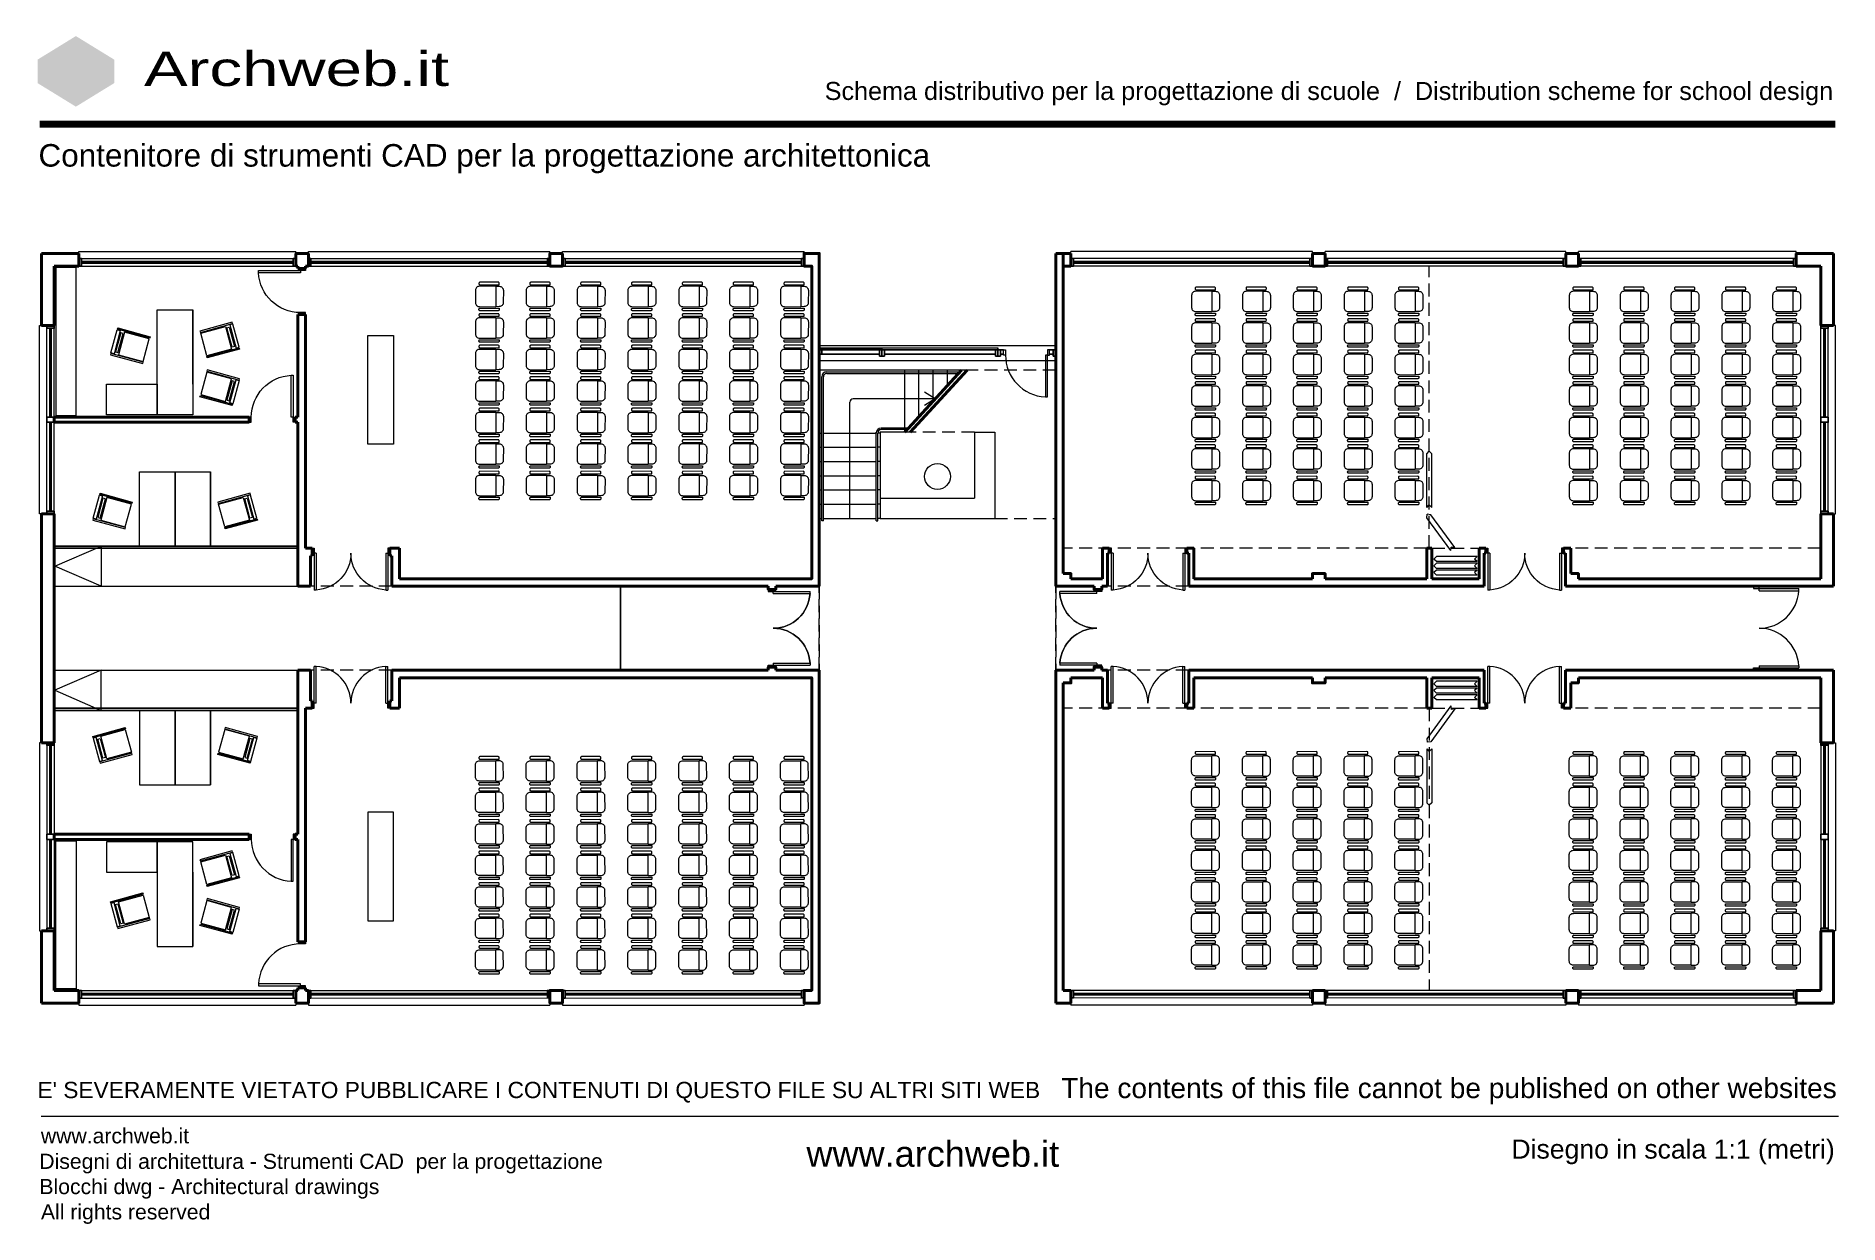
# Model space of a CAD drawing. Header units: millimetres. Extents: x 313.7 to 349.2, y 161.1 to 184.4.
import ezdxf
from ezdxf.enums import TextEntityAlignment as Align

# ---------------------------------------------------------------- set-up
doc = ezdxf.new("R2010")
doc.units = ezdxf.units.MM
doc.linetypes.add('TRATTEGGIATA', pattern=[19.05, 12.7, -6.35])
for name, color, linetype, lineweight in [('ARREDI attrezzature - furniture', 175, 'Continuous', 9), ('MURATURA sezioni - section wall', 7, 'Continuous', 40), ('PROIEZIONI - projections', 145, 'Continuous', 13), ('PROIEZIONI finissime - fine lines', 251, 'Continuous', 9), ('PROIEZIONI Tratteggiate - dashed', 1, 'Continuous', 9), ('www.archweb.it - All rights reserved', 2, 'Continuous', 5)]:
    doc.layers.add(name, color=color, linetype=linetype, lineweight=lineweight)
doc.layers.add('SEZIONI medie - small section', color=2, linetype='Continuous')
doc.layers.add('VETRATE sezioni - windows sections', color=171, linetype='Continuous', true_color=0x4d79ff)
doc.styles.get("Standard").update_dxf_attribs({"font": 'arial.ttf'})

# ---------------------------------------------------------------- blocks, each defined once
blk = doc.blocks.new('A$C58DF7E19')
at = {"true_color": 0xababab}
h = blk.add_hatch(color=253, dxfattribs=at)
h.dxf.hatch_style = 1
h.paths.add_polyline_path([(-7.13, -10.92), (-6.51, -10.56), (-6.51, -3.76), (-13.02, -7.52)])
h.paths.add_polyline_path([(-6.51, -10.56), (-0.62, -7.16), (-6.51, -3.76)])
h.paths.add_polyline_path([(-0.62, -7.16), (0, -6.8), (0.62, -7.16), (6.51, -3.76), (0, 0), (-6.51, -3.76)])
h.paths.add_polyline_path([(0.62, -7.16), (6.51, -10.56), (6.51, -3.76)])
h.paths.add_polyline_path([(6.51, -10.56), (7.13, -10.92), (13.02, -7.52), (6.51, -3.76)])
at = {"true_color": 0x878787}
h = blk.add_hatch(color=252, dxfattribs=at)
h.dxf.hatch_style = 1
h.paths.add_polyline_path([(7.13, -10.92), (7.13, -11.63), (13.02, -15.03), (13.02, -7.52)])
h.paths.add_polyline_path([(7.13, -11.63), (7.13, -18.43), (13.02, -15.03)])
h.paths.add_polyline_path([(-7.13, -18.43), (-7.13, -11.63), (-13.02, -15.03)])
h.paths.add_polyline_path([(-7.13, -11.63), (-7.13, -10.92), (-13.02, -7.52), (-13.02, -15.03)])
at = {"true_color": 0xffffff}
h = blk.add_hatch(color=7, dxfattribs=at)
h.dxf.hatch_style = 1
h.paths.add_polyline_path([(0, -8.23), (5.89, -11.63), (5.89, -19.15), (7.13, -18.43), (7.13, -10.92), (0, -6.8), (-7.13, -10.92), (-7.13, -18.43), (-5.89, -19.15), (-5.89, -11.63)])
at = {"true_color": 0xaa0e10}
h = blk.add_hatch(color=14, dxfattribs=at)
h.dxf.hatch_style = 1
h.paths.add_polyline_path([(5.89, -11.63), (0, -8.23), (-5.89, -11.63), (0, -15.03)])
at = {"true_color": 0x890b0d}
h = blk.add_hatch(color=16, dxfattribs=at)
h.dxf.hatch_style = 1
h.paths.add_polyline_path([(-5.89, -11.63), (-5.89, -19.15), (0, -22.55), (0, -15.03)])
h.paths.add_polyline_path([(5.89, -19.15), (5.89, -11.63), (0, -15.03), (0, -22.55)])
blk = doc.blocks.new('SI3')
blk.add_line((-0.266, -0.359), (0.128, -0.429))
for points in [[(-0.266, -0.359), (-0.211, -0.044, -0.414214), (-0.118, 0.021), (0.118, -0.021, -0.414214), (0.183, -0.114), (0.128, -0.429)], [(-0.308, -0.423), (-0.338, -0.418, -0.414214), (-0.354, -0.395), (-0.291, -0.04, -0.414214), (-0.268, -0.024), (-0.258, -0.026, -0.414214), (-0.242, -0.049), (-0.308, -0.423)], [(0.145, -0.503), (0.174, -0.508, 0.414214), (0.198, -0.492), (0.26, -0.137, 0.414214), (0.244, -0.114), (0.234, -0.112, 0.414214), (0.211, -0.129), (0.145, -0.503)], [(-0.266, -0.359), (-0.279, -0.428, 0.414214), (-0.214, -0.521), (0.023, -0.562, 0.414214), (0.115, -0.498), (0.128, -0.429)]]:
    blk.add_lwpolyline(points, format="xyb")
blk = doc.blocks.new('PA145')
at = {"color": 2}
for p, q in [((-1.49, -0.1), (-1.49, 0.724)), ((-1.45, 0), (-1.45, 0.724)), ((-0.08, 0), (-0.08, 0.724)), ((-0.04, -0.1), (-0.04, 0.724)), ((-1.45, 0), (-1.53, 0)), ((-0.08, 0), (0, 0)), ((-1.53, -0.1), (-1.49, -0.1)), ((0, -0.1), (-0.04, -0.1))]:
    blk.add_line(p, q, dxfattribs=at)
at = {"color": 2, "ltscale": 0.5}
for p, q in [((-1.45, 0.724), (-1.49, 0.724)), ((-0.08, 0.724), (-0.04, 0.724)), ((-1.53, -0.1), (-1.53, 0)), ((0, -0.1), (0, 0))]:
    blk.add_line(p, q, dxfattribs=at)
at = {"color": 251}
for centre, start, end in [((-1.489, 0), 359.976, 86.8925), ((-0.041, 0), 93.1075, 180.024)]:
    blk.add_arc(centre, 0.724, start, end, dxfattribs=at)
blk = doc.blocks.new('PMA_0.825')
at = {"color": 2, "ltscale": 0.5}
for points in [[(0.04, 0.1), (0.08, 0.1), (0.08, 0.925), (0.04, 0.925)], [(0, 0), (0.04, 0), (0.04, 0.1), (0, 0.1)], [(0.905, 0), (0.865, 0), (0.865, 0.1), (0.905, 0.1)]]:
    blk.add_lwpolyline(points, close=True, dxfattribs=at)
at = {"color": 251, "linetype": 'ByBlock'}
blk.add_arc((0.04, 0.1), 0.825, 0, 87.2209, dxfattribs=at)

msp = doc.modelspace()

# ---------------------------------------------------------------- linework, layer by layer
at = {"layer": 'ARREDI attrezzature - furniture'}
for p, q in [((332.207, 176.647), (332.207, 175.349)), ((332.207, 176.647), (332.607, 176.647)), ((332.607, 176.647), (332.607, 174.949)), ((330.357, 175.349), (332.207, 175.349)), ((330.357, 174.949), (332.607, 174.949))]:
    msp.add_line(p, q, dxfattribs=at)
at = {"layer": 'ARREDI attrezzature - furniture', "ltscale": 0.18}
for p, q in [((314.119, 174.008), (315.028, 174.403)), ((315.028, 174.403), (315.028, 173.613)), ((315.028, 173.613), (314.119, 174.008)), ((314.107, 173.613), (318.898, 173.613)), ((314.107, 171.963), (318.898, 171.963)), ((315.028, 171.963), (314.119, 171.568)), ((315.028, 171.173), (315.028, 171.963)), ((314.119, 171.568), (315.028, 171.173))]:
    msp.add_line(p, q, dxfattribs=at)
at = {"layer": 'ARREDI attrezzature - furniture'}
for points in [[(314.137, 179.883), (314.137, 176.971), (314.537, 176.971), (314.537, 179.883)], [(317.608, 178.809), (316.973, 178.635), (316.98, 178.609), (317.615, 178.783)], [(317.618, 178.773), (317.558, 178.757), (317.683, 178.301), (317.743, 178.317)], [(315.347, 178.661), (315.406, 178.645), (315.282, 178.189), (315.222, 178.205)], [(315.311, 178.223), (315.359, 178.21), (315.462, 178.588), (315.415, 178.601)], [(315.357, 178.697), (315.992, 178.523), (315.985, 178.497), (315.349, 178.671)], [(315.37, 178.168), (315.853, 178.036), (315.975, 178.481), (315.491, 178.613)], [(317.595, 178.28), (317.111, 178.148), (316.99, 178.592), (317.474, 178.724)], [(317.653, 178.334), (317.606, 178.321), (317.503, 178.7), (317.55, 178.713)], [(315.219, 178.196), (315.212, 178.17), (315.848, 177.996), (315.855, 178.022)], [(317.745, 178.307), (317.752, 178.281), (317.117, 178.107), (317.11, 178.134)], [(317.595, 177.697), (317.111, 177.829), (316.99, 177.384), (317.474, 177.252)], [(317.745, 177.669), (317.752, 177.695), (317.117, 177.869), (317.11, 177.843)], [(315.132, 177.588), (316.132, 177.588), (316.132, 176.988), (315.132, 176.988)], [(317.608, 177.168), (316.973, 177.341), (316.98, 177.367), (317.615, 177.194)], [(317.653, 177.642), (317.606, 177.655), (317.503, 177.277), (317.55, 177.264)], [(317.618, 177.203), (317.558, 177.22), (317.683, 177.676), (317.743, 177.66)], [(314.997, 175.407), (315.056, 175.391), (314.932, 174.935), (314.872, 174.951)], [(314.961, 174.969), (315.009, 174.956), (315.112, 175.334), (315.065, 175.347)], [(315.007, 175.443), (315.642, 175.269), (315.635, 175.243), (315, 175.417)], [(315.02, 174.914), (315.503, 174.782), (315.625, 175.227), (315.141, 175.359)], [(317.958, 175.443), (317.323, 175.269), (317.33, 175.243), (317.965, 175.417)], [(317.945, 174.914), (317.461, 174.782), (317.34, 175.227), (317.824, 175.359)], [(318.004, 174.969), (317.956, 174.956), (317.853, 175.334), (317.9, 175.347)], [(317.968, 175.407), (317.908, 175.391), (318.033, 174.935), (318.093, 174.951)], [(314.87, 174.942), (314.863, 174.916), (315.498, 174.742), (315.505, 174.768)], [(318.095, 174.942), (318.102, 174.916), (317.467, 174.742), (317.46, 174.768)], [(314.87, 170.635), (314.863, 170.661), (315.498, 170.835), (315.505, 170.809)], [(314.997, 170.169), (315.056, 170.185), (314.932, 170.641), (314.872, 170.625)], [(314.961, 170.608), (315.009, 170.621), (315.112, 170.242), (315.065, 170.229)], [(315.02, 170.662), (315.503, 170.794), (315.625, 170.35), (315.141, 170.218)], [(317.945, 170.662), (317.461, 170.794), (317.34, 170.35), (317.824, 170.218)], [(318.095, 170.635), (318.102, 170.661), (317.467, 170.835), (317.46, 170.809)], [(318.004, 170.608), (317.956, 170.621), (317.853, 170.242), (317.9, 170.229)], [(317.968, 170.169), (317.908, 170.185), (318.033, 170.641), (318.093, 170.625)], [(315.007, 170.133), (315.642, 170.307), (315.635, 170.333), (315, 170.159)], [(317.958, 170.133), (317.323, 170.307), (317.33, 170.333), (317.965, 170.159)], [(314.137, 165.693), (314.137, 168.605), (314.537, 168.605), (314.537, 165.693)], [(315.132, 167.988), (316.132, 167.988), (316.132, 168.589), (315.132, 168.588)], [(317.608, 168.409), (316.973, 168.235), (316.98, 168.209), (317.615, 168.383)], [(317.595, 167.88), (317.111, 167.748), (316.99, 168.192), (317.474, 168.325)], [(317.653, 167.935), (317.606, 167.922), (317.503, 168.3), (317.55, 168.313)], [(317.618, 168.373), (317.558, 168.357), (317.683, 167.901), (317.743, 167.917)], [(317.745, 167.907), (317.752, 167.881), (317.117, 167.708), (317.11, 167.734)], [(315.219, 167.381), (315.212, 167.407), (315.848, 167.581), (315.855, 167.555)], [(315.37, 167.408), (315.853, 167.54), (315.975, 167.096), (315.491, 166.964)], [(317.595, 167.297), (317.111, 167.429), (316.99, 166.984), (317.474, 166.852)], [(317.745, 167.269), (317.752, 167.295), (317.117, 167.469), (317.11, 167.443)], [(315.347, 166.915), (315.406, 166.931), (315.282, 167.387), (315.222, 167.371)], [(315.311, 167.354), (315.359, 167.367), (315.462, 166.988), (315.415, 166.975)], [(315.357, 166.879), (315.992, 167.053), (315.985, 167.079), (315.349, 166.905)], [(317.653, 167.242), (317.606, 167.255), (317.503, 166.877), (317.55, 166.864)], [(317.618, 166.804), (317.558, 166.82), (317.683, 167.276), (317.743, 167.26)], [(317.608, 166.768), (316.973, 166.942), (316.98, 166.968), (317.615, 166.794)]]:
    msp.add_lwpolyline(points, close=True, dxfattribs=at)
for points in [[(316.832, 177.588), (316.832, 179.052), (316.832, 176.988), (316.132, 176.988), (316.132, 179.052), (316.832, 179.052)], [(316.482, 174.403), (316.482, 175.867), (316.482, 174.403), (315.783, 174.403), (315.783, 175.867), (316.482, 175.867)], [(317.182, 174.404), (317.182, 175.867), (317.182, 174.403), (316.482, 174.403), (316.482, 175.867), (317.182, 175.867)], [(316.482, 171.173), (316.482, 169.709), (316.482, 171.173), (315.783, 171.173), (315.783, 169.71), (316.482, 169.709)], [(317.182, 171.173), (317.182, 169.709), (317.182, 171.173), (316.482, 171.173), (316.482, 169.709), (317.182, 169.709)], [(316.832, 167.988), (316.832, 166.524), (316.832, 168.589), (316.132, 168.589), (316.132, 166.525), (316.832, 166.524)]]:
    msp.add_lwpolyline(points, dxfattribs=at)
msp.add_circle((331.482, 175.775), 0.255, dxfattribs=at)
at = {"layer": 'MURATURA sezioni - section wall'}
for p, q in [((314.592, 180.163), (313.857, 180.163)), ((313.857, 178.741), (313.857, 180.163)), ((314.592, 179.913), (314.107, 179.913)), ((314.107, 178.741), (314.107, 179.913)), ((314.592, 179.913), (314.592, 180.163)), ((318.857, 180.163), (319.107, 180.163)), ((318.857, 180.163), (318.857, 179.913)), ((318.898, 179.913), (318.857, 179.913)), ((318.898, 179.863), (318.898, 179.913)), ((318.898, 179.863), (319.048, 179.863)), ((319.107, 179.913), (319.048, 179.913)), ((319.048, 179.863), (319.048, 179.913)), ((319.107, 180.163), (319.107, 179.913)), ((323.857, 180.163), (323.857, 179.913)), ((324.107, 180.163), (324.107, 179.913)), ((328.857, 180.163), (328.857, 179.913)), ((333.807, 173.613), (333.807, 180.163)), ((334.107, 180.163), (333.807, 180.163)), ((333.957, 173.863), (333.957, 180.163)), ((334.107, 179.913), (333.957, 179.913)), ((334.107, 180.163), (334.107, 179.913)), ((338.857, 180.163), (338.857, 179.913)), ((339.107, 180.163), (338.857, 180.163)), ((338.857, 179.913), (339.107, 179.913)), ((339.107, 180.163), (339.107, 179.913)), ((343.84, 180.163), (343.84, 179.913)), ((344.09, 180.163), (343.84, 180.163)), ((343.84, 179.913), (344.09, 179.913)), ((344.09, 180.163), (344.09, 179.913)), ((348.372, 179.913), (348.372, 180.163)), ((348.372, 180.163), (349.107, 180.163)), ((348.372, 179.913), (348.857, 179.913)), ((348.857, 178.741), (348.857, 179.913)), ((349.107, 178.741), (349.107, 180.163)), ((318.898, 176.941), (318.898, 178.958)), ((318.898, 178.958), (319.048, 178.958)), ((319.048, 178.958), (319.048, 174.363)), ((314.107, 178.741), (313.857, 178.741)), ((348.857, 178.741), (349.107, 178.741)), ((330.837, 176.647), (331.957, 177.865)), ((330.943, 176.647), (332.063, 177.865)), ((314.107, 176.941), (317.943, 176.941)), ((314.107, 176.841), (314.107, 176.941)), ((317.943, 176.841), (314.107, 176.841)), ((317.943, 176.841), (317.943, 176.941)), ((318.848, 176.941), (318.898, 176.941)), ((318.848, 176.841), (318.898, 176.841)), ((318.898, 173.613), (318.898, 176.841)), ((313.857, 170.535), (313.857, 175.041)), ((314.107, 175.041), (313.857, 175.041)), ((314.107, 171.963), (314.107, 175.041)), ((348.857, 173.763), (348.857, 175.041)), ((348.857, 175.041), (349.107, 175.041)), ((349.107, 173.613), (349.107, 175.041)), ((319.048, 174.363), (319.178, 174.363, 0)), ((319.178, 174.213, 0), (319.148, 174.213)), ((319.148, 174.213), (319.148, 173.613)), ((319.178, 174.363, 0), (319.178, 174.213, 0)), ((320.898, 174.363, 0), (320.708, 174.363, 0)), ((320.708, 174.363, 0), (320.708, 174.213, 0)), ((320.708, 174.213, 0), (320.748, 174.213, 0)), ((320.748, 173.763), (320.748, 174.213)), ((320.898, 173.763), (320.898, 174.363)), ((334.727, 173.763), (334.727, 174.363)), ((334.727, 174.363), (334.857, 174.363, 0)), ((334.827, 173.613), (334.827, 174.263)), ((334.857, 174.263, 0), (334.827, 174.263)), ((334.857, 174.363, 0), (334.857, 174.263, 0)), ((336.527, 174.363, 0), (336.387, 174.363, 0)), ((336.387, 174.363, 0), (336.387, 174.263, 0)), ((336.387, 174.263, 0), (336.427, 174.263, 0)), ((336.527, 173.763, 0), (336.527, 174.363, 0)), ((341.107, 174.363), (341.107, 173.763)), ((341.207, 174.363), (341.107, 174.363)), ((341.207, 174.363), (341.207, 173.763)), ((342.139, 174.363, 0), (342.269, 174.363)), ((342.139, 174.363, 0), (342.139, 173.763)), ((342.269, 174.263), (342.239, 174.263, 0)), ((342.239, 174.263, 0), (342.239, 173.613, 0)), ((342.269, 174.363), (342.269, 174.263)), ((343.799, 174.363), (343.939, 174.363)), ((343.799, 174.363), (343.799, 174.263)), ((343.799, 174.263), (343.839, 174.263)), ((343.839, 173.613), (343.839, 174.263)), ((343.939, 173.863), (343.939, 174.363)), ((318.897, 173.613), (319.148, 173.613)), ((320.748, 173.763), (320.748, 173.763)), ((320.748, 173.613), (328.151, 173.613)), ((328.151, 173.613), (328.151, 173.553)), ((328.151, 173.553), (328.301, 173.553)), ((328.301, 173.613), (329.157, 173.613)), ((328.301, 173.553), (328.301, 173.613)), ((328.301, 173.613), (328.301, 173.613)), ((334.564, 173.613), (333.807, 173.613)), ((334.564, 173.613), (333.807, 173.613)), ((334.107, 173.763), (334.727, 173.763)), ((334.564, 173.553), (334.564, 173.613)), ((334.564, 173.613), (334.564, 173.613)), ((334.714, 173.553), (334.564, 173.553)), ((334.827, 173.613), (334.714, 173.613)), ((334.714, 173.613), (334.714, 173.553)), ((336.427, 173.763, 0), (336.427, 173.763, 0)), ((342.239, 173.613), (336.427, 173.613, 0)), ((338.857, 173.763), (336.527, 173.763, 0)), ((341.107, 173.763), (339.107, 173.763)), ((341.207, 173.763), (342.139, 173.763)), ((349.107, 173.613), (343.839, 173.613)), ((348.857, 173.763), (344.09, 173.763)), ((328.151, 171.963), (328.151, 172.023)), ((328.151, 172.023), (328.301, 172.023)), ((328.301, 172.023), (328.301, 171.963)), ((334.714, 172.023), (334.564, 172.023)), ((334.564, 172.023), (334.564, 171.963)), ((334.714, 171.963), (334.714, 172.023)), ((314.107, 171.963), (314.107, 170.535)), ((318.897, 171.963), (319.148, 171.963)), ((318.898, 171.963), (318.898, 168.735)), ((319.148, 171.363), (319.148, 171.963)), ((320.748, 171.963), (328.151, 171.963)), ((320.748, 171.813), (320.748, 171.813)), ((320.748, 171.813), (320.748, 171.363)), ((320.898, 171.813), (320.898, 171.213)), ((328.301, 171.963), (329.157, 171.963)), ((328.301, 171.963), (328.301, 171.963)), ((328.301, 171.963), (329.157, 171.963)), ((329.157, 171.963), (329.157, 171.124)), ((334.564, 171.963), (333.807, 171.963)), ((333.807, 171.45), (333.807, 171.963)), ((333.807, 171.963), (333.807, 165.413)), ((334.564, 171.963), (333.807, 171.963)), ((333.957, 171.713), (333.957, 171.124)), ((334.107, 171.813), (334.727, 171.813)), ((334.564, 171.963), (334.564, 171.963)), ((334.827, 171.963), (334.714, 171.963)), ((334.727, 171.813), (334.727, 171.213)), ((334.827, 171.963), (334.827, 171.313)), ((342.239, 171.963), (336.427, 171.963, 0)), ((336.427, 171.813, 0), (336.427, 171.813, 0)), ((336.527, 171.813, 0), (336.527, 171.213, 0)), ((338.857, 171.813), (336.527, 171.813, 0)), ((341.107, 171.813), (339.107, 171.813)), ((341.107, 171.213), (341.107, 171.813)), ((341.207, 171.813), (342.139, 171.813)), ((341.207, 171.213), (341.207, 171.813)), ((342.139, 171.213, 0), (342.139, 171.813)), ((342.239, 171.313, 0), (342.239, 171.963, 0)), ((349.107, 171.963), (343.839, 171.963)), ((343.839, 171.963), (343.839, 171.313)), ((343.939, 171.713), (343.939, 171.213)), ((348.857, 171.813), (344.09, 171.813)), ((348.857, 171.813), (348.857, 170.535)), ((349.107, 171.963), (349.107, 170.535)), ((319.178, 171.363, 0), (319.148, 171.363)), ((319.178, 171.213, 0), (319.178, 171.363, 0)), ((320.708, 171.213, 0), (320.708, 171.363, 0)), ((320.708, 171.363, 0), (320.748, 171.363, 0)), ((334.857, 171.313, 0), (334.827, 171.313)), ((334.857, 171.213, 0), (334.857, 171.313, 0)), ((336.387, 171.213, 0), (336.387, 171.313, 0)), ((336.387, 171.313, 0), (336.427, 171.313, 0)), ((342.269, 171.313), (342.239, 171.313, 0)), ((342.269, 171.213), (342.269, 171.313)), ((343.799, 171.213), (343.799, 171.313)), ((343.799, 171.313), (343.839, 171.313)), ((319.048, 166.618), (319.048, 171.213)), ((319.048, 171.213), (319.178, 171.213, 0)), ((320.898, 171.213, 0), (320.708, 171.213, 0)), ((333.957, 171.124), (333.957, 165.663)), ((334.727, 171.213), (334.857, 171.213, 0)), ((336.527, 171.213, 0), (336.387, 171.213, 0)), ((341.207, 171.213), (341.107, 171.213)), ((342.139, 171.213, 0), (342.269, 171.213)), ((343.799, 171.213), (343.939, 171.213)), ((314.107, 170.535), (313.857, 170.535)), ((348.857, 170.535), (349.107, 170.535)), ((317.943, 168.735), (314.107, 168.735)), ((314.107, 168.735), (314.107, 168.635)), ((314.107, 168.635), (317.943, 168.635)), ((317.943, 168.735), (317.943, 168.635)), ((318.848, 168.735), (318.898, 168.735)), ((318.848, 168.635), (318.898, 168.635)), ((318.898, 168.635), (318.898, 166.618)), ((313.857, 166.835), (313.857, 165.413)), ((314.107, 166.835), (313.857, 166.835)), ((314.107, 166.835), (314.107, 165.663)), ((348.857, 166.835), (348.857, 165.663)), ((348.857, 166.835), (349.107, 166.835)), ((349.107, 166.835), (349.107, 165.413)), ((318.898, 166.618), (319.048, 166.618)), ((314.592, 165.663), (314.107, 165.663)), ((314.592, 165.663), (314.592, 165.413)), ((318.857, 165.413), (318.857, 165.663)), ((318.898, 165.663), (318.857, 165.663)), ((318.898, 165.713), (319.048, 165.713)), ((318.898, 165.713), (318.898, 165.663)), ((319.048, 165.713), (319.048, 165.663)), ((319.107, 165.663), (319.048, 165.663)), ((319.107, 165.413), (319.107, 165.663)), ((323.857, 165.413), (323.857, 165.663)), ((324.107, 165.413), (324.107, 165.663)), ((328.857, 165.413), (328.857, 165.663)), ((334.107, 165.663), (333.957, 165.663)), ((334.107, 165.413), (334.107, 165.663)), ((338.857, 165.413), (338.857, 165.663)), ((338.857, 165.663), (339.107, 165.663)), ((339.107, 165.413), (339.107, 165.663)), ((343.84, 165.413), (343.84, 165.663)), ((343.84, 165.663), (344.09, 165.663)), ((344.09, 165.413), (344.09, 165.663)), ((348.372, 165.663), (348.372, 165.413)), ((348.372, 165.663), (348.857, 165.663)), ((314.592, 165.413), (313.857, 165.413)), ((318.857, 165.413), (319.107, 165.413)), ((334.107, 165.414), (333.807, 165.413)), ((339.107, 165.414), (338.857, 165.413)), ((344.09, 165.413), (343.84, 165.413)), ((348.372, 165.413), (349.107, 165.413))]:
    msp.add_line(p, q, dxfattribs=at)
at = {"layer": 'MURATURA sezioni - section wall', "ltscale": 0.18}
for p, q in [((318.848, 176.941), (318.848, 176.841)), ((336.427, 173.613, 0), (336.427, 174.263, 0)), ((320.748, 173.613), (320.748, 173.763)), ((320.748, 171.963), (320.748, 171.813)), ((336.427, 171.963, 0), (336.427, 171.313, 0)), ((318.848, 168.635), (318.848, 168.735))]:
    msp.add_line(p, q, dxfattribs=at)
at = {"layer": 'MURATURA sezioni - section wall'}
for points in [[(324.107, 180.163), (324.107, 179.913), (323.857, 179.913), (323.857, 180.163), (324.107, 180.163)], [(329.007, 179.863), (329.007, 179.913), (328.857, 179.913), (328.857, 180.163), (329.157, 180.163), (329.157, 173.613)], [(329.007, 174.453), (329.007, 179.863)], [(320.898, 173.763), (329.007, 173.763), (329.007, 174.453)], [(334.107, 173.763), (334.107, 173.863), (333.957, 173.863)], [(338.857, 173.763), (338.857, 173.863), (339.107, 173.863), (339.107, 173.763)], [(343.939, 173.863), (344.09, 173.863), (344.09, 173.763)], [(328.151, 173.613), (328.151, 173.553), (328.301, 173.553), (328.301, 173.613)], [(334.714, 173.613), (334.714, 173.553), (334.564, 173.553), (334.564, 173.613)], [(328.151, 171.963), (328.151, 172.023), (328.301, 172.023), (328.301, 171.963)], [(334.714, 171.963), (334.714, 172.023), (334.564, 172.023), (334.564, 171.963)], [(320.898, 171.813), (329.007, 171.813), (329.007, 171.124)], [(334.107, 171.813), (334.107, 171.713), (333.957, 171.713)], [(338.857, 171.813), (338.857, 171.713), (339.107, 171.713), (339.107, 171.813)], [(343.939, 171.713), (344.09, 171.713), (344.09, 171.813)], [(329.007, 165.713), (329.007, 165.663), (328.857, 165.663), (328.857, 165.413), (329.157, 165.413), (329.157, 171.124)], [(329.007, 171.124), (329.007, 165.713)], [(324.107, 165.413), (324.107, 165.663), (323.857, 165.663), (323.857, 165.413), (324.107, 165.413)]]:
    msp.add_lwpolyline(points, dxfattribs=at)
at = {"layer": 'PROIEZIONI - projections', "ltscale": 0.18}
for p, q in [((332.063, 177.865), (329.157, 177.865)), ((330.837, 176.647), (330.837, 177.865)), ((331.117, 176.951), (331.117, 177.865)), ((331.397, 177.256), (331.397, 177.865)), ((331.677, 177.56), (331.677, 177.865)), ((330.357, 176.647), (330.357, 174.949)), ((330.943, 176.647), (330.357, 176.647)), ((329.157, 176.629), (329.207, 176.629)), ((329.157, 176.349), (329.207, 176.349)), ((329.237, 176.629), (330.277, 176.629)), ((329.237, 176.349), (330.277, 176.349)), ((330.357, 176.629), (330.307, 176.629)), ((330.357, 176.349), (330.307, 176.349)), ((329.157, 176.069), (329.207, 176.069)), ((329.157, 176.069), (329.207, 176.069)), ((329.237, 176.069), (330.277, 176.069)), ((329.237, 176.069), (330.277, 176.069)), ((330.357, 176.069), (330.307, 176.069)), ((330.357, 176.069), (330.307, 176.069)), ((329.157, 175.789), (329.207, 175.789)), ((329.237, 175.789), (330.277, 175.789)), ((330.357, 175.789), (330.307, 175.789)), ((329.157, 175.509), (329.207, 175.509)), ((329.157, 175.229), (329.207, 175.229)), ((329.237, 175.509), (330.277, 175.509)), ((329.237, 175.229), (330.277, 175.229)), ((330.357, 175.509), (330.307, 175.509)), ((330.357, 175.229), (330.307, 175.229)), ((329.157, 174.949), (329.207, 174.949)), ((329.237, 174.949), (330.277, 174.949)), ((330.357, 174.949), (330.307, 174.949))]:
    msp.add_line(p, q, dxfattribs=at)
at = {"layer": 'PROIEZIONI - projections'}
for p, q in [((325.245, 173.613), (325.245, 171.963)), ((325.245, 171.963), (325.245, 173.613))]:
    msp.add_line(p, q, dxfattribs=at)
for points in [[(320.275, 178.547), (320.78, 178.547), (320.78, 176.409), (320.275, 176.409)], [(320.275, 167.029), (320.78, 167.029), (320.78, 169.168), (320.275, 169.168)]]:
    msp.add_lwpolyline(points, close=True, dxfattribs=at)
at = {"layer": 'PROIEZIONI finissime - fine lines', "ltscale": 0.18}
for p, q in [((314.592, 180.203), (318.857, 180.203)), ((314.592, 180.163), (314.592, 180.203)), ((318.857, 180.163), (318.857, 180.203)), ((319.107, 180.203), (323.857, 180.203)), ((319.107, 180.163), (319.107, 180.203)), ((323.857, 180.163), (323.857, 180.203)), ((324.107, 180.203), (328.857, 180.203)), ((324.107, 180.163), (324.107, 180.203)), ((328.857, 180.163), (328.857, 180.203)), ((338.857, 180.203), (334.107, 180.203)), ((334.107, 180.163), (334.107, 180.203)), ((338.857, 180.163), (338.857, 180.203)), ((343.84, 180.203), (339.107, 180.203)), ((339.107, 180.163), (339.107, 180.203)), ((343.84, 180.163), (343.84, 180.203)), ((348.372, 180.203), (344.09, 180.203)), ((344.09, 180.163), (344.09, 180.203)), ((348.372, 180.163), (348.372, 180.203)), ((314.592, 180.063), (318.857, 180.063)), ((314.592, 179.913), (318.857, 179.913)), ((314.642, 179.913), (314.642, 180.063)), ((318.807, 179.913), (318.807, 180.063)), ((319.107, 180.063), (323.857, 180.063)), ((319.107, 179.913), (323.857, 179.913)), ((319.157, 179.913), (319.157, 180.063)), ((324.107, 180.063), (328.857, 180.063)), ((324.107, 179.913), (328.857, 179.913)), ((328.807, 179.913), (328.807, 180.063)), ((338.857, 180.063), (334.107, 180.063)), ((338.857, 179.913), (334.107, 179.913)), ((334.157, 179.913), (334.157, 180.063)), ((338.807, 179.913), (338.807, 180.063)), ((343.84, 180.063), (339.107, 180.063)), ((343.84, 179.913), (339.107, 179.913)), ((339.157, 179.913), (339.157, 180.063)), ((343.79, 179.913), (343.79, 180.063)), ((348.372, 180.063), (344.09, 180.063)), ((348.372, 179.913), (344.09, 179.913)), ((344.14, 179.913), (344.14, 180.063)), ((348.322, 179.913), (348.322, 180.063)), ((313.957, 175.041), (313.957, 178.741)), ((314.107, 178.691), (313.957, 178.691)), ((314.107, 175.041), (314.107, 178.741)), ((348.857, 175.041), (348.857, 178.741)), ((348.857, 178.691), (349.007, 178.691)), ((349.007, 175.041), (349.007, 178.741)), ((329.157, 178.35), (333.808, 178.35)), ((329.157, 178.303), (330.388, 178.303)), ((330.388, 178.273), (329.157, 178.273)), ((329.157, 178.053), (333.807, 178.053)), ((330.388, 178.303), (332.672, 178.303)), ((330.388, 178.273), (332.672, 178.273)), ((333.807, 178.303), (333.807, 178.273)), ((333.808, 178.35), (333.808, 178.303)), ((329.207, 174.899), (329.207, 177.734)), ((329.237, 174.899), (329.237, 177.734)), ((329.305, 177.832), (331.927, 177.832)), ((329.305, 177.802), (331.899, 177.802)), ((331.439, 177.302), (331.229, 177.435)), ((329.757, 174.949), (329.757, 177.234)), ((331.439, 177.302), (329.825, 177.302)), ((331.439, 177.302), (331.229, 177.17)), ((330.277, 174.899), (330.277, 176.647)), ((330.91, 176.727), (330.375, 176.727)), ((330.883, 176.697), (330.375, 176.697)), ((348.857, 176.841), (348.857, 176.941)), ((330.307, 174.899), (330.307, 176.629)), ((314.107, 175.091), (313.957, 175.091)), ((329.237, 174.899), (329.207, 174.899)), ((330.277, 174.899), (330.307, 174.899)), ((348.857, 175.091), (349.007, 175.091)), ((313.957, 170.535), (313.957, 166.835)), ((314.107, 170.485), (313.957, 170.485)), ((314.107, 170.535), (314.107, 166.835)), ((348.857, 170.535), (348.857, 166.835)), ((348.857, 170.485), (349.007, 170.485)), ((349.007, 170.535), (349.007, 166.835)), ((348.857, 168.735), (348.857, 168.635)), ((314.107, 166.885), (313.957, 166.885)), ((348.857, 166.885), (349.007, 166.885)), ((314.592, 165.663), (318.857, 165.663)), ((314.642, 165.663), (314.642, 165.513)), ((318.807, 165.663), (318.807, 165.513)), ((319.107, 165.663), (323.857, 165.663)), ((319.157, 165.663), (319.157, 165.513)), ((323.807, 165.663), (323.807, 165.513)), ((324.107, 165.663), (328.857, 165.663)), ((324.157, 165.663), (324.157, 165.513)), ((328.807, 165.663), (328.807, 165.513)), ((338.857, 165.663), (334.107, 165.663)), ((334.157, 165.663), (334.157, 165.513)), ((338.807, 165.663), (338.807, 165.513)), ((343.84, 165.663), (339.107, 165.663)), ((339.157, 165.663), (339.157, 165.513)), ((343.79, 165.663), (343.79, 165.513)), ((348.372, 165.663), (344.09, 165.663)), ((344.14, 165.663), (344.14, 165.513)), ((348.322, 165.663), (348.322, 165.513)), ((314.592, 165.513), (318.857, 165.513)), ((314.592, 165.413), (314.592, 165.373)), ((314.592, 165.373), (318.857, 165.373)), ((318.857, 165.413), (318.857, 165.373)), ((319.107, 165.513), (323.857, 165.514)), ((319.107, 165.413), (319.107, 165.373)), ((319.107, 165.373), (323.857, 165.374)), ((323.857, 165.414), (323.857, 165.374)), ((324.107, 165.513), (328.857, 165.514)), ((324.107, 165.414), (324.107, 165.374)), ((324.107, 165.373), (328.857, 165.374)), ((328.857, 165.414), (328.857, 165.374)), ((338.857, 165.513), (334.107, 165.514)), ((334.107, 165.414), (334.107, 165.374)), ((338.857, 165.373), (334.107, 165.374)), ((338.857, 165.414), (338.857, 165.374)), ((343.84, 165.513), (339.107, 165.514)), ((339.107, 165.414), (339.107, 165.374)), ((343.84, 165.373), (339.107, 165.374)), ((343.84, 165.413), (343.84, 165.373)), ((348.372, 165.513), (344.09, 165.513)), ((344.09, 165.413), (344.09, 165.373)), ((348.372, 165.373), (344.09, 165.373)), ((348.372, 165.413), (348.372, 165.373))]:
    msp.add_line(p, q, dxfattribs=at)
at = {"layer": 'PROIEZIONI finissime - fine lines'}
for p, q in [((313.817, 175.041), (313.817, 178.741)), ((313.817, 178.741), (313.857, 178.741)), ((349.147, 178.741), (349.107, 178.741)), ((349.147, 175.041), (349.147, 178.741)), ((313.857, 175.041), (313.817, 175.041)), ((349.107, 175.041), (349.147, 175.041)), ((313.857, 170.535), (313.817, 170.535)), ((313.817, 170.535), (313.817, 166.835)), ((349.107, 170.535), (349.147, 170.535)), ((349.147, 170.535), (349.147, 166.835)), ((313.817, 166.835), (313.857, 166.835)), ((349.147, 166.835), (349.107, 166.835))]:
    msp.add_line(p, q, dxfattribs=at)
at = {"layer": 'PROIEZIONI finissime - fine lines', "color": 2, "ltscale": 0.18}
for p, q in [((341.107, 176.22), (341.157, 176.27)), ((341.107, 175.163), (341.107, 176.22)), ((341.207, 176.22), (341.157, 176.27)), ((341.207, 175.163), (341.207, 176.22)), ((341.107, 175.163), (341.157, 175.213)), ((341.107, 175.163), (341.157, 175.213)), ((341.207, 175.163), (341.157, 175.213)), ((341.207, 175.163), (341.157, 175.213)), ((341.107, 174.962), (341.117, 175.032)), ((341.107, 174.962), (341.117, 175.032)), ((341.578, 174.315), (341.107, 174.962)), ((341.578, 174.315), (341.107, 174.962)), ((341.187, 175.021), (341.117, 175.032)), ((341.187, 175.021), (341.117, 175.032)), ((341.659, 174.374), (341.187, 175.021)), ((341.659, 174.374), (341.187, 175.021)), ((341.299, 174.2), (341.249, 174.15)), ((341.299, 174.1), (341.249, 174.15)), ((342.099, 174.2), (341.299, 174.2)), ((341.578, 174.315), (341.589, 174.385)), ((341.578, 174.315), (341.589, 174.385)), ((341.659, 174.374), (341.589, 174.385)), ((341.659, 174.374), (341.589, 174.385)), ((342.099, 174.2), (342.049, 174.15)), ((342.099, 174.1), (342.049, 174.15)), ((341.299, 174.066), (341.249, 174.016)), ((341.299, 173.966), (341.249, 174.016)), ((341.299, 173.933), (341.249, 173.883)), ((341.299, 173.833), (341.249, 173.883)), ((342.099, 174.1), (341.299, 174.1)), ((342.099, 174.066), (341.299, 174.066)), ((342.099, 173.966), (341.299, 173.966)), ((342.099, 173.933), (341.299, 173.933)), ((342.099, 173.833), (341.299, 173.833)), ((342.099, 174.066), (342.049, 174.016)), ((342.099, 173.966), (342.049, 174.016)), ((342.099, 173.933), (342.049, 173.883)), ((342.099, 173.833), (342.049, 173.883)), ((341.299, 171.744), (341.249, 171.694)), ((341.299, 171.644), (341.249, 171.694)), ((342.099, 171.744), (341.299, 171.744)), ((342.099, 171.744), (342.049, 171.694)), ((342.099, 171.644), (342.049, 171.694)), ((341.299, 171.61), (341.249, 171.56)), ((341.299, 171.51), (341.249, 171.56)), ((341.299, 171.477), (341.249, 171.427)), ((341.299, 171.377), (341.249, 171.427)), ((342.099, 171.644), (341.299, 171.644)), ((342.099, 171.61), (341.299, 171.61)), ((342.099, 171.51), (341.299, 171.51)), ((342.099, 171.477), (341.299, 171.477)), ((342.099, 171.377), (341.299, 171.377)), ((342.099, 171.61), (342.049, 171.56)), ((342.099, 171.51), (342.049, 171.56)), ((342.099, 171.477), (342.049, 171.427)), ((342.099, 171.377), (342.049, 171.427)), ((341.578, 171.261), (341.107, 170.615)), ((341.578, 171.261), (341.107, 170.615)), ((341.659, 171.202), (341.187, 170.556)), ((341.659, 171.202), (341.187, 170.556)), ((341.578, 171.261), (341.589, 171.191)), ((341.578, 171.261), (341.589, 171.191)), ((341.659, 171.202), (341.589, 171.191)), ((341.659, 171.202), (341.589, 171.191)), ((341.107, 170.615), (341.117, 170.545)), ((341.107, 170.615), (341.117, 170.545)), ((341.107, 170.413), (341.107, 169.356)), ((341.107, 170.413), (341.157, 170.363)), ((341.107, 170.413), (341.157, 170.363)), ((341.187, 170.556), (341.117, 170.545)), ((341.187, 170.556), (341.117, 170.545)), ((341.207, 170.413), (341.157, 170.363)), ((341.207, 170.413), (341.157, 170.363)), ((341.207, 170.413), (341.207, 169.356)), ((341.107, 169.356), (341.157, 169.306)), ((341.207, 169.356), (341.157, 169.306))]:
    msp.add_line(p, q, dxfattribs=at)
at = {"layer": 'PROIEZIONI finissime - fine lines', "ltscale": 0.18}
for points in [[(314.107, 176.841), (314.107, 176.941), (313.957, 176.941), (313.957, 176.841)], [(348.857, 176.841), (348.857, 176.941), (349.007, 176.941), (349.007, 176.841)], [(314.107, 168.735), (314.107, 168.635), (313.957, 168.635), (313.957, 168.735)], [(348.857, 168.735), (348.857, 168.635), (349.007, 168.635), (349.007, 168.735)]]:
    msp.add_lwpolyline(points, close=True, dxfattribs=at)
for centre, radius in [((329.305, 177.734), 0.098), ((329.305, 177.734), 0.068), ((329.825, 177.234), 0.068), ((330.375, 176.629), 0.098), ((330.375, 176.629), 0.068)]:
    msp.add_arc(centre, radius, 90, 180, dxfattribs=at)
at = {"layer": 'PROIEZIONI Tratteggiate - dashed', "linetype": 'TRATTEGGIATA', "ltscale": 0.02}
for p, q in [((341.157, 174.363), (341.157, 179.913)), ((333.807, 177.865), (332.063, 177.865)), ((332.207, 176.647), (330.943, 176.647)), ((332.607, 174.949), (333.807, 174.949)), ((336.427, 174.363, 0), (333.957, 174.363)), ((341.107, 174.363), (336.527, 174.363, 0)), ((341.207, 174.363), (342.139, 174.363, 0)), ((348.857, 174.363), (343.939, 174.363)), ((320.748, 173.613, 0), (319.148, 173.613)), ((329.157, 173.613), (329.157, 171.963)), ((329.157, 171.963), (329.157, 173.613)), ((333.807, 173.613), (333.807, 171.963)), ((333.807, 171.963), (333.807, 173.613)), ((336.427, 173.613, 0), (334.827, 173.613)), ((320.748, 171.963, 0), (319.148, 171.963)), ((336.427, 171.963, 0), (334.827, 171.963)), ((336.427, 171.213, 0), (333.957, 171.213)), ((341.107, 171.213), (336.527, 171.213, 0)), ((341.157, 171.213), (341.157, 165.663)), ((341.207, 171.213), (342.139, 171.213, 0)), ((348.857, 171.213), (343.939, 171.213))]:
    msp.add_line(p, q, dxfattribs=at)
at = {"layer": 'SEZIONI medie - small section', "ltscale": 0.18}
for p, q in [((330.338, 178.263), (330.338, 178.143)), ((330.388, 178.263), (330.338, 178.263)), ((330.338, 178.143), (330.388, 178.143)), ((330.388, 178.303), (330.388, 178.263)), ((330.388, 178.273), (330.388, 178.303)), ((330.388, 178.143), (330.388, 178.263)), ((330.388, 178.263), (330.388, 178.143)), ((330.438, 178.263), (330.388, 178.263)), ((330.438, 178.143), (330.388, 178.143)), ((330.438, 178.143), (330.438, 178.263)), ((332.622, 178.143), (332.622, 178.263)), ((332.622, 178.263), (332.672, 178.263)), ((332.622, 178.143), (332.672, 178.143)), ((332.672, 178.263), (332.672, 178.303)), ((332.672, 178.143), (332.672, 178.263)), ((332.672, 178.263), (332.672, 178.143)), ((332.672, 178.263), (332.722, 178.263)), ((332.78, 178.263), (332.672, 178.263)), ((332.722, 178.263), (332.722, 178.143)), ((332.722, 178.183), (332.78, 178.183)), ((333.807, 178.263), (333.685, 178.263)), ((333.685, 178.183), (333.757, 178.183)), ((333.757, 178.263), (333.757, 178.143)), ((333.757, 178.263), (333.807, 178.263)), ((333.807, 178.263), (333.807, 178.143))]:
    msp.add_line(p, q, dxfattribs=at)
at = {"layer": 'SEZIONI medie - small section'}
for p, q in [((332.722, 178.143), (332.672, 178.143)), ((333.807, 178.143), (333.757, 178.143))]:
    msp.add_line(p, q, dxfattribs=at)
for points in [[(314.642, 180.063), (314.592, 180.063), (314.592, 179.913), (314.642, 179.913)], [(314.642, 180.063), (314.592, 180.063), (314.592, 179.913), (314.642, 179.913)], [(318.857, 180.063), (318.807, 180.063), (318.807, 179.913), (318.857, 179.913)], [(318.857, 180.063), (318.807, 180.063), (318.807, 179.913), (318.857, 179.913)], [(319.157, 180.063), (319.107, 180.063), (319.107, 179.913), (319.157, 179.913)], [(319.157, 180.063), (319.107, 180.063), (319.107, 179.913), (319.157, 179.913)], [(323.857, 180.063), (323.807, 180.063), (323.807, 179.913), (323.857, 179.913)], [(323.857, 180.063), (323.807, 180.063), (323.807, 179.913), (323.857, 179.913)], [(324.157, 180.063), (324.107, 180.063), (324.107, 179.913), (324.157, 179.913)], [(324.157, 180.063), (324.107, 180.063), (324.107, 179.913), (324.157, 179.913)], [(328.857, 180.063), (328.807, 180.063), (328.807, 179.913), (328.857, 179.913)], [(328.857, 180.063), (328.807, 180.063), (328.807, 179.913), (328.857, 179.913)], [(334.157, 180.063), (334.107, 180.063), (334.107, 179.913), (334.157, 179.913)], [(338.857, 180.063), (338.807, 180.063), (338.807, 179.913), (338.857, 179.913)], [(339.157, 180.063), (339.107, 180.063), (339.107, 179.913), (339.157, 179.913)], [(343.84, 180.063), (343.79, 180.063), (343.79, 179.913), (343.84, 179.913)], [(344.14, 180.063), (344.09, 180.063), (344.09, 179.913), (344.14, 179.913)], [(348.372, 180.063), (348.322, 180.063), (348.322, 179.913), (348.372, 179.913)], [(314.107, 178.741), (313.957, 178.741), (313.957, 178.691), (314.107, 178.691)], [(349.007, 178.741), (348.857, 178.741), (348.857, 178.691), (349.007, 178.691)], [(329.207, 178.183), (329.157, 178.183), (329.157, 178.263), (329.207, 178.263)], [(314.107, 176.941), (313.957, 176.941), (313.957, 176.841), (314.107, 176.841)], [(349.007, 176.941), (348.857, 176.941), (348.857, 176.841), (349.007, 176.841)], [(314.107, 175.091), (313.957, 175.091), (313.957, 175.041), (314.107, 175.041)], [(349.007, 175.091), (348.857, 175.091), (348.857, 175.041), (349.007, 175.041)], [(314.107, 170.535), (313.957, 170.535), (313.957, 170.485), (314.107, 170.485)], [(349.007, 170.535), (348.857, 170.535), (348.857, 170.485), (349.007, 170.485)], [(314.107, 168.735), (313.957, 168.735), (313.957, 168.635), (314.107, 168.635)], [(349.007, 168.735), (348.857, 168.735), (348.857, 168.635), (349.007, 168.635)], [(314.107, 166.885), (313.957, 166.885), (313.957, 166.835), (314.107, 166.835)], [(349.007, 166.885), (348.857, 166.885), (348.857, 166.835), (349.007, 166.835)], [(314.642, 165.663), (314.592, 165.663), (314.592, 165.513), (314.642, 165.513)], [(318.857, 165.663), (318.807, 165.663), (318.807, 165.513), (318.857, 165.513)], [(319.157, 165.663), (319.107, 165.663), (319.107, 165.513), (319.157, 165.513)], [(323.857, 165.663), (323.807, 165.663), (323.807, 165.514), (323.857, 165.514)], [(324.157, 165.663), (324.107, 165.663), (324.107, 165.513), (324.157, 165.513)], [(328.857, 165.663), (328.807, 165.663), (328.807, 165.514), (328.857, 165.514)], [(334.157, 165.663), (334.107, 165.663), (334.107, 165.514), (334.157, 165.514)], [(338.857, 165.663), (338.807, 165.663), (338.807, 165.513), (338.857, 165.513)], [(339.157, 165.663), (339.107, 165.663), (339.107, 165.514), (339.157, 165.514)], [(343.84, 165.663), (343.79, 165.663), (343.79, 165.513), (343.84, 165.513)], [(344.14, 165.663), (344.09, 165.663), (344.09, 165.513), (344.14, 165.513)], [(348.372, 165.663), (348.322, 165.663), (348.322, 165.513), (348.372, 165.513)]]:
    msp.add_lwpolyline(points, close=True, dxfattribs=at)
at = {"layer": 'VETRATE sezioni - windows sections', "ltscale": 0.18}
for p, q in [((314.642, 180.003), (318.807, 180.003)), ((314.642, 179.973), (318.807, 179.973)), ((319.157, 180.003), (323.807, 180.003)), ((319.157, 179.973), (323.807, 179.973)), ((324.157, 180.003), (328.807, 180.003)), ((324.157, 179.973), (328.807, 179.973)), ((338.807, 180.003), (334.157, 180.003)), ((338.807, 179.973), (334.157, 179.973)), ((343.79, 180.003), (339.157, 180.003)), ((343.79, 179.973), (339.157, 179.973)), ((348.322, 180.003), (344.14, 180.003)), ((348.322, 179.973), (344.14, 179.973)), ((314.017, 176.941), (314.017, 178.691)), ((314.047, 176.941), (314.047, 178.691)), ((348.917, 176.941), (348.917, 178.691)), ((348.947, 176.941), (348.947, 178.691)), ((330.388, 178.263), (329.157, 178.263)), ((330.338, 178.183), (329.207, 178.183)), ((330.438, 178.263), (332.622, 178.263)), ((332.622, 178.183), (330.438, 178.183)), ((314.017, 175.091), (314.017, 176.841)), ((314.047, 175.091), (314.047, 176.841)), ((348.917, 175.091), (348.917, 176.841)), ((348.947, 175.091), (348.947, 176.841)), ((314.107, 174.403), (318.898, 174.403)), ((314.107, 174.363), (318.898, 174.363)), ((314.107, 171.213), (318.898, 171.213)), ((314.107, 171.173), (318.898, 171.173)), ((314.017, 170.485), (314.017, 168.735)), ((314.047, 170.485), (314.047, 168.735)), ((348.917, 170.485), (348.917, 168.735)), ((348.947, 170.485), (348.947, 168.735)), ((314.017, 168.635), (314.017, 166.885)), ((314.047, 168.635), (314.047, 166.885)), ((348.917, 168.635), (348.917, 166.885)), ((348.947, 168.635), (348.947, 166.885)), ((314.642, 165.603), (318.807, 165.603)), ((314.642, 165.573), (318.807, 165.573)), ((319.157, 165.603), (323.807, 165.603)), ((319.157, 165.573), (323.807, 165.573)), ((324.157, 165.603), (328.807, 165.603)), ((324.157, 165.573), (328.807, 165.573)), ((338.807, 165.603), (334.157, 165.603)), ((338.807, 165.573), (334.157, 165.573)), ((343.79, 165.603), (339.157, 165.603)), ((343.79, 165.573), (339.157, 165.573)), ((348.322, 165.603), (344.14, 165.603)), ((348.322, 165.573), (344.14, 165.573))]:
    msp.add_line(p, q, dxfattribs=at)
at = {"layer": 'www.archweb.it - All rights reserved', "color": 253}
msp.add_line((313.852, 163.191), (349.209, 163.191), dxfattribs=at)
at = {"layer": 'www.archweb.it - All rights reserved', "color": 7, "ltscale": 0.02, "true_color": 0xffffff, "const_width": 0.138}
msp.add_lwpolyline([(313.817, 182.706), (349.147, 182.706)], dxfattribs=at)

# ---------------------------------------------------------------- block references
at = {"layer": 'ARREDI attrezzature - furniture', "xscale": -1, "rotation": 79.99999999999483}
for p in [(322.391, 179.315), (323.391, 179.315), (324.391, 179.315), (325.391, 179.315), (326.391, 179.315), (327.391, 179.315), (328.391, 179.315), (336.481, 179.217), (337.481, 179.217), (338.481, 179.217), (339.481, 179.217), (340.481, 179.217), (343.911, 179.217, 0), (344.911, 179.217, 0), (345.911, 179.217, 0), (346.911, 179.217, 0), (347.911, 179.217, 0), (322.391, 178.695), (323.391, 178.695), (324.391, 178.695), (325.391, 178.695), (326.391, 178.695), (327.391, 178.695), (328.391, 178.695), (336.481, 178.597), (337.481, 178.597), (338.481, 178.597), (339.481, 178.597), (340.481, 178.597), (343.911, 178.597, 0), (344.911, 178.597, 0), (345.911, 178.597, 0), (346.911, 178.597, 0), (347.911, 178.597, 0), (322.391, 178.075), (323.391, 178.075), (324.391, 178.075), (325.391, 178.075), (326.391, 178.075), (327.391, 178.075), (328.391, 178.075), (336.481, 177.977), (337.481, 177.977), (338.481, 177.977), (339.481, 177.977), (340.481, 177.977), (343.911, 177.977, 0), (344.911, 177.977, 0), (345.911, 177.977, 0), (346.911, 177.977, 0), (347.911, 177.977, 0), (322.391, 177.455), (323.391, 177.455), (324.391, 177.455), (325.391, 177.455), (326.391, 177.455), (327.391, 177.455), (328.391, 177.455), (336.481, 177.357), (337.481, 177.357), (338.481, 177.357), (339.481, 177.357), (340.481, 177.357), (343.911, 177.357, 0), (344.911, 177.357, 0), (345.911, 177.357, 0), (346.911, 177.357, 0), (347.911, 177.357, 0), (322.391, 176.835), (323.391, 176.835), (324.391, 176.835), (325.391, 176.835), (326.391, 176.835), (327.391, 176.835), (328.391, 176.835), (336.481, 176.737), (337.481, 176.737), (338.481, 176.737), (339.481, 176.737), (340.481, 176.737), (343.911, 176.737, 0), (344.911, 176.737, 0), (345.911, 176.737, 0), (346.911, 176.737, 0), (347.911, 176.737, 0), (322.391, 176.215), (323.391, 176.215), (324.391, 176.215), (325.391, 176.215), (326.391, 176.215), (327.391, 176.215), (328.391, 176.215), (336.481, 176.117), (337.481, 176.117), (338.481, 176.117), (339.481, 176.117), (340.481, 176.117), (343.911, 176.117, 0), (344.911, 176.117, 0), (345.911, 176.117, 0), (346.911, 176.117, 0), (347.911, 176.117, 0), (322.391, 175.595), (323.391, 175.595), (324.391, 175.595), (325.391, 175.595), (326.391, 175.595), (327.391, 175.595), (328.391, 175.595), (336.481, 175.497), (337.481, 175.497), (338.481, 175.497), (339.481, 175.497), (340.481, 175.497), (343.911, 175.497, 0), (344.911, 175.497, 0), (345.911, 175.497, 0), (346.911, 175.497, 0), (347.911, 175.497, 0)]:
    msp.add_blockref('SI3', p, dxfattribs=at)
at = {"layer": 'ARREDI attrezzature - furniture', "rotation": 100.0000000000051}
for p in [(322.391, 169.982), (323.391, 169.982), (324.391, 169.982), (325.391, 169.982), (326.391, 169.982), (327.391, 169.982), (328.391, 169.982), (336.481, 170.08), (337.481, 170.08), (338.481, 170.08), (339.481, 170.08), (340.481, 170.08), (343.911, 170.079, 0), (344.911, 170.079, 0), (345.911, 170.079, 0), (346.911, 170.079, 0), (347.911, 170.079, 0), (322.391, 169.362), (323.391, 169.362), (324.391, 169.362), (325.391, 169.362), (326.391, 169.362), (327.391, 169.362), (328.391, 169.362), (336.481, 169.46), (337.481, 169.46), (338.481, 169.46), (339.481, 169.46), (340.481, 169.46), (343.911, 169.459, 0), (344.911, 169.459, 0), (345.911, 169.459, 0), (346.911, 169.459, 0), (347.911, 169.459, 0), (336.481, 168.84), (337.481, 168.84), (338.481, 168.84), (339.481, 168.84), (340.481, 168.84), (343.911, 168.839, 0), (344.911, 168.839, 0), (345.911, 168.839, 0), (346.911, 168.839, 0), (347.911, 168.839, 0), (322.391, 168.742), (323.391, 168.742), (324.391, 168.742), (325.391, 168.742), (326.391, 168.742), (327.391, 168.742), (328.391, 168.742), (322.391, 168.122), (323.391, 168.122), (324.391, 168.122), (325.391, 168.122), (326.391, 168.122), (327.391, 168.122), (328.391, 168.122), (336.481, 168.22), (337.481, 168.22), (338.481, 168.22), (339.481, 168.22), (340.481, 168.22), (343.911, 168.219, 0), (344.911, 168.219, 0), (345.911, 168.219, 0), (346.911, 168.219, 0), (347.911, 168.219, 0), (322.391, 167.502), (323.391, 167.502), (324.391, 167.502), (325.391, 167.502), (326.391, 167.502), (327.391, 167.502), (328.391, 167.502), (336.481, 167.6), (337.481, 167.6), (338.481, 167.6), (339.481, 167.6), (340.481, 167.6), (343.911, 167.599, 0), (344.911, 167.599, 0), (345.911, 167.599, 0), (346.911, 167.599, 0), (347.911, 167.599, 0), (322.391, 166.882), (323.391, 166.882), (324.391, 166.882), (325.391, 166.882), (326.391, 166.882), (327.391, 166.882), (328.391, 166.882), (336.481, 166.98), (337.481, 166.98), (338.481, 166.98), (339.481, 166.98), (340.481, 166.98), (343.911, 166.979, 0), (344.911, 166.979, 0), (345.911, 166.979, 0), (346.911, 166.979, 0), (347.911, 166.979, 0), (336.481, 166.36), (337.481, 166.36), (338.481, 166.36), (339.481, 166.36), (340.481, 166.36), (343.911, 166.359, 0), (344.911, 166.359, 0), (345.911, 166.359, 0), (346.911, 166.359, 0), (347.911, 166.359, 0), (322.391, 166.262), (323.391, 166.262), (324.391, 166.262), (325.391, 166.262), (326.391, 166.262), (327.391, 166.262), (328.391, 166.262)]:
    msp.add_blockref('SI3', p, dxfattribs=at)
at = {"layer": 'PROIEZIONI finissime - fine lines', "xscale": -1}
for name, p, rotation in [('PMA_0.825', (319.048, 179.863), 90.00000000002606), ('PA145', (320.708, 174.263), 180), ('PA145', (336.387, 174.263, 0), 180), ('PA145', (343.799, 174.263), 180), ('PA145', (328.251, 173.553), 270), ('PA145', (334.614, 172.023), 90)]:
    msp.add_blockref(name, p, dxfattribs=dict(at, rotation=rotation))
at = {"layer": 'PROIEZIONI finissime - fine lines'}
for name, p, rotation in [('PMA_0.825', (333.685, 178.263), 180), ('PA145', (328.251, 172.023), 270), ('PA145', (334.614, 173.553), 90), ('PMA_0.825', (318.848, 168.735), 180), ('PMA_0.825', (319.048, 165.713), 89.99999999997394)]:
    msp.add_blockref(name, p, dxfattribs=dict(at, rotation=rotation))
at = {"layer": 'PROIEZIONI finissime - fine lines', "xscale": -1}
msp.add_blockref('PMA_0.825', (318.848, 176.841), dxfattribs=at)
at = {"layer": 'PROIEZIONI finissime - fine lines', "xscale": 1.078355062215877, "yscale": 1.078355062215877, "zscale": 1.078355062215877, "rotation": 270}
msp.add_blockref('PA145', (347.646, 171.963), dxfattribs=at)
at = {"layer": 'PROIEZIONI finissime - fine lines'}
for p in [(320.708, 171.313), (336.387, 171.313, 0), (343.799, 171.313)]:
    msp.add_blockref('PA145', p, dxfattribs=at)
at = {"layer": 'www.archweb.it - All rights reserved', "xscale": 0.0578885878929896, "yscale": 0.0615836041414468, "zscale": 0.0615836041414475}
msp.add_blockref('A$C58DF7E19', (314.532, 184.438), dxfattribs=at)

# ---------------------------------------------------------------- texts
at = {"layer": 'www.archweb.it - All rights reserved', "color": 7, "width": 1.363615}
msp.add_text('Archweb.it', height=0.6747, dxfattribs=at).set_placement((315.873, 183.457), (321.874, 183.457), align=Align.FIT)
at = {"layer": 'www.archweb.it - All rights reserved', "color": 2}
msp.add_text('Schema distributivo per la progettazione di scuole  /  Distribution scheme for school design', height=0.3544, dxfattribs=at).set_placement((329.263, 183.181))
at = {"layer": 'www.archweb.it - All rights reserved', "color": 253}
msp.add_text('Contenitore di strumenti CAD per la progettazione architettonica', height=0.443, dxfattribs=at).set_placement((313.796, 181.87))
at = {"layer": 'www.archweb.it - All rights reserved', "color": 7}
msp.add_text("E' SEVERAMENTE VIETATO PUBBLICARE I CONTENUTI DI QUESTO FILE SU ALTRI SITI WEB", height=0.31991, dxfattribs=at).set_placement((313.776, 163.544))
at = {"layer": 'www.archweb.it - All rights reserved', "color": 1}
msp.add_text('The contents of this file cannot be published on other websites', height=0.39533, dxfattribs=at).set_placement((333.916, 163.544))
at = {"layer": 'www.archweb.it - All rights reserved', "color": 251}
for s, height, p in [('www.archweb.it', 0.2981, (313.843, 162.654)), ('Disegni di architettura - Strumenti CAD  per la progettazione', 0.2981, (313.812, 162.152)), ('Disegno in scala 1:1 (metri)', 0.37411, (342.773, 162.354)), ('Blocchi dwg - Architectural drawings', 0.2981, (313.814, 161.655)), ('All rights reserved', 0.2981, (313.844, 161.158))]:
    msp.add_text(s, height=height, dxfattribs=at).set_placement(p)
at = {"layer": 'www.archweb.it - All rights reserved'}
msp.add_text('www.archweb.it', height=0.50819, dxfattribs=at).set_placement((328.904, 162.193))

doc.saveas('drawing.dxf')
